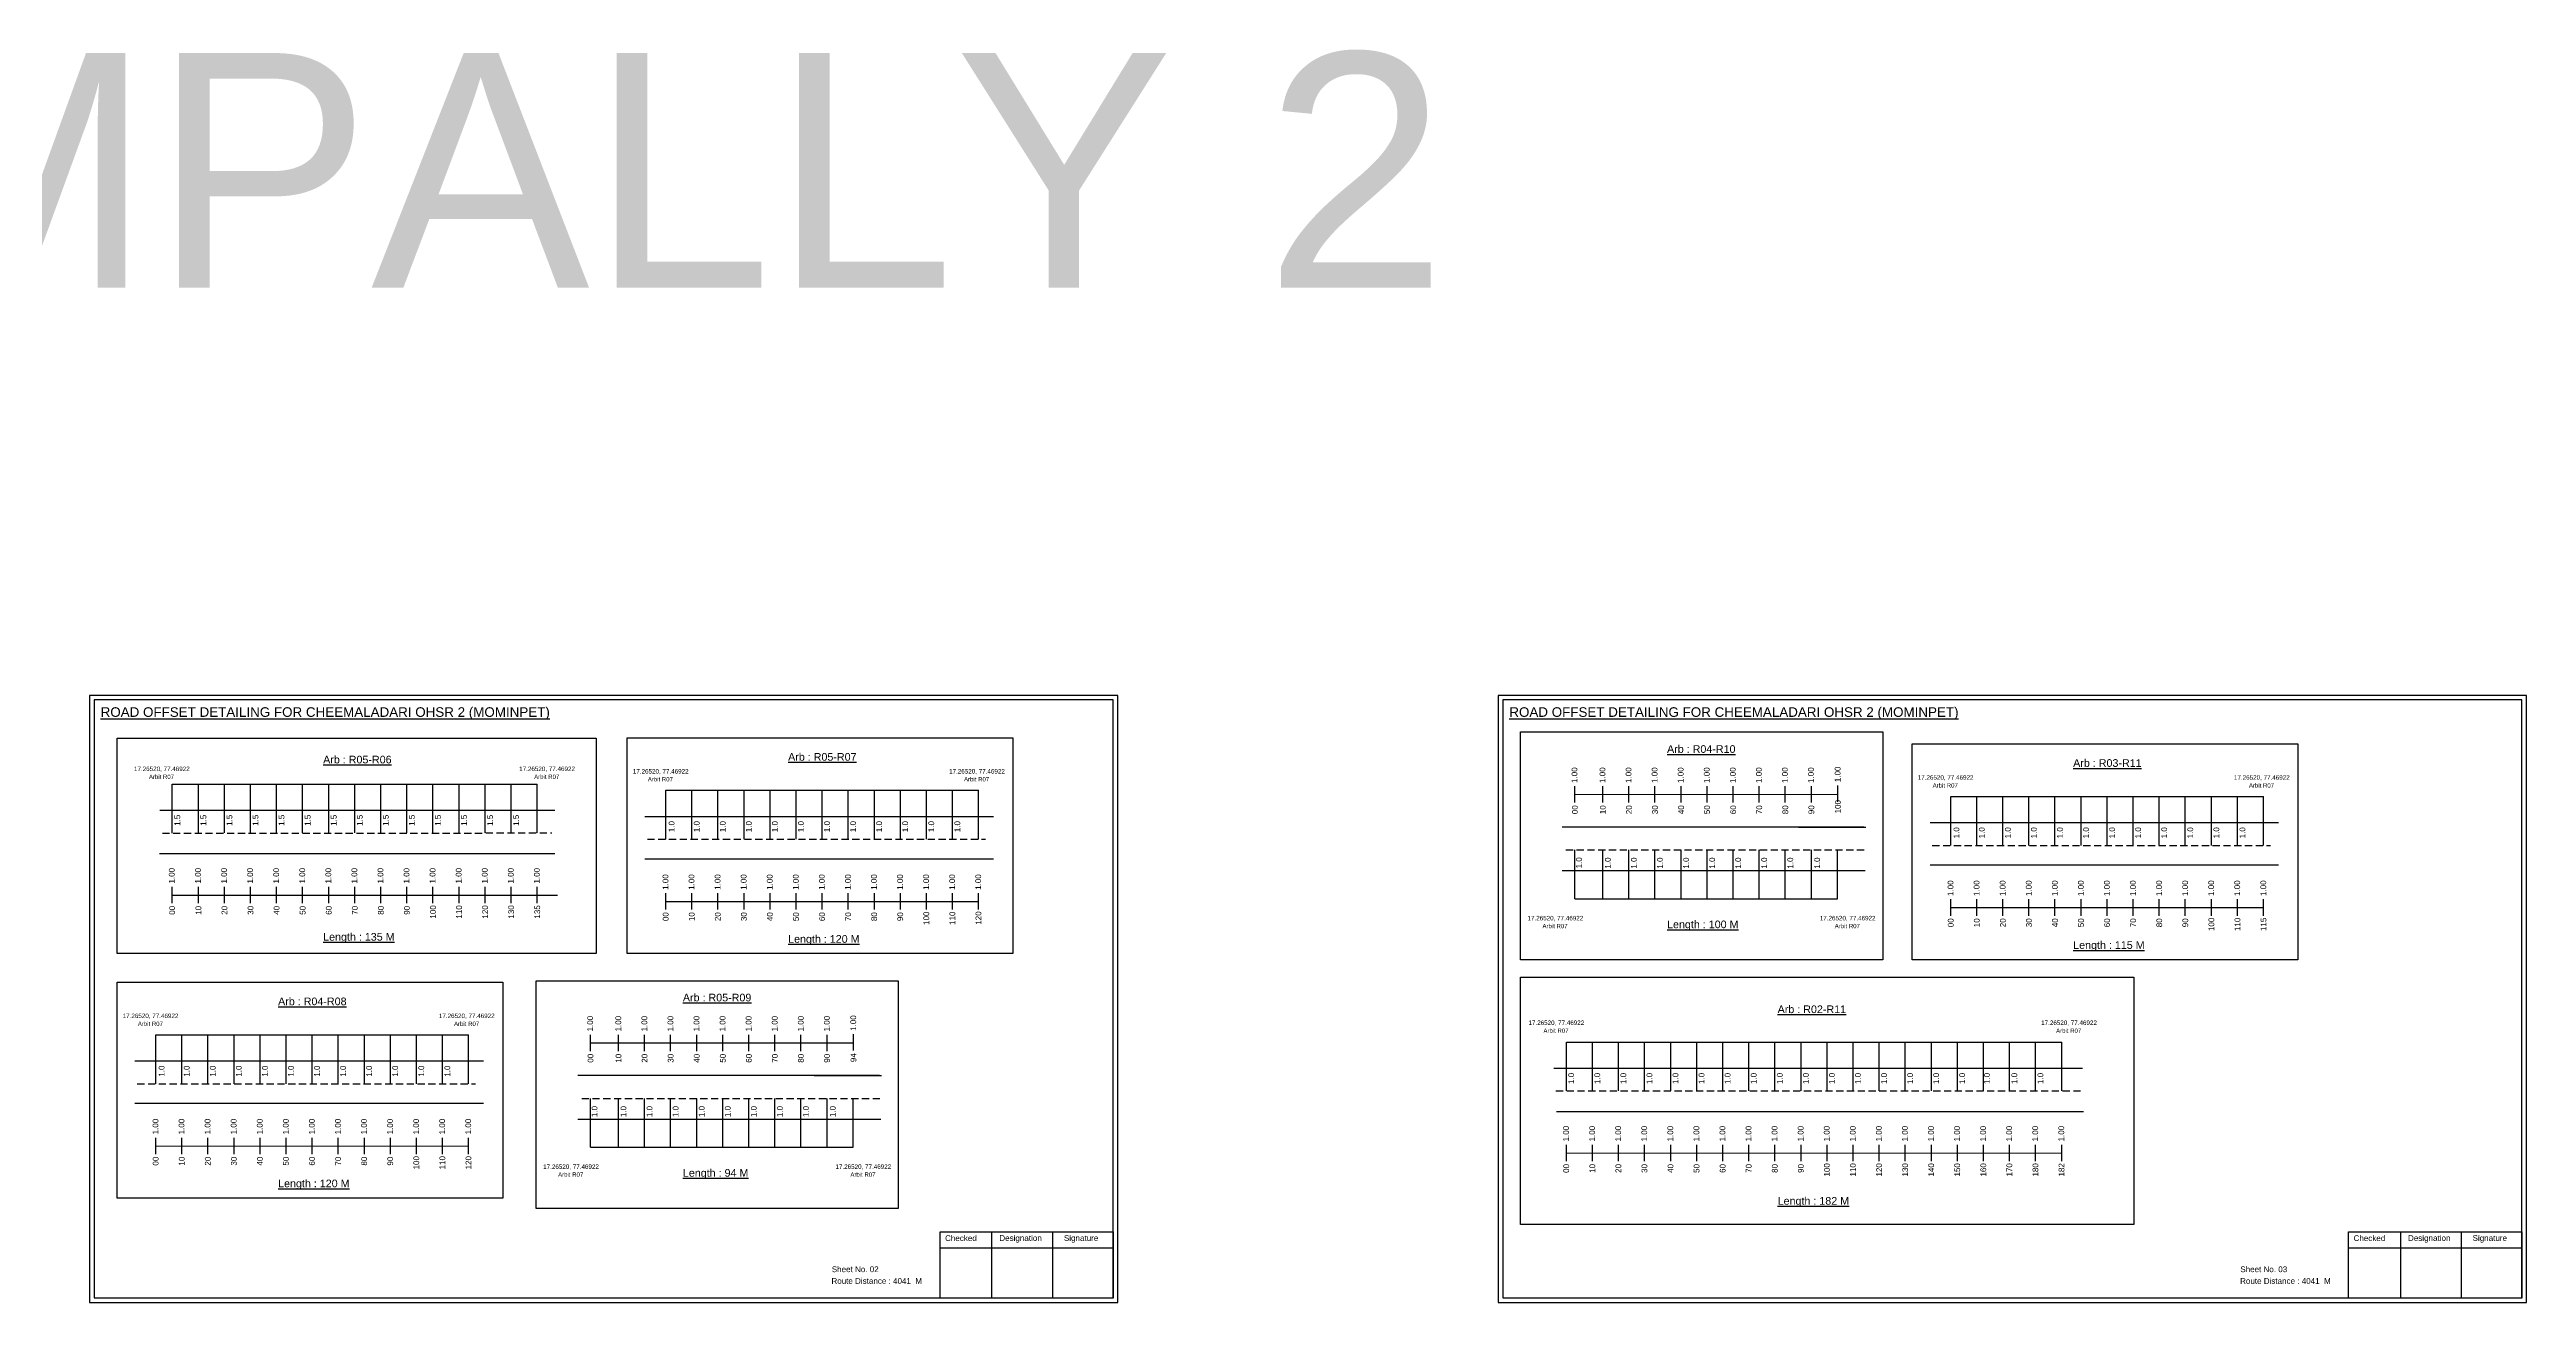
# Model space of a CAD drawing. Header units: inches. Extents: x -117 to 51867, y -12715 to 3423.
# Drawn here: x 29607 to 30899, y -2197 to -1543 of the extents above; entities that cross this region are included whole.
import ezdxf

# ---------------------------------------------------------------- set-up
doc = ezdxf.new("R2010")
doc.units = ezdxf.units.IN
doc.header["$MEASUREMENT"] = 0
doc.linetypes.add('DASHED2', pattern=[0.375, 0.25, -0.125])
doc.layers.add('PDF_Geometry', color=7, linetype='Continuous')
doc.layers.add('PDF_Text', color=5, linetype='Continuous')
doc.styles.add('PDF Arial', font='arial.ttf')
doc.styles.get("Standard").update_dxf_attribs({"font": 'arial.ttf'})

msp = doc.modelspace()

# ---------------------------------------------------------------- linework, layer by layer
at = {"color": 5}
for p, q in [((29670.6, -1926.7), (29861, -1926.7)), ((29928.1, -1929.9), (30091.3, -1929.9)), ((30598.5, -1933.2), (30761.7, -1933.2)), ((30402.4, -1986.5), (30539.4, -1986.5)), ((29662, -2057.6), (29825.2, -2057.6)), ((30398, -2061.3), (30656.4, -2061.3)), ((29888.8, -2116.2), (30025.8, -2116.2))]:
    msp.add_line(p, q, dxfattribs=at)
for p, q in [((29670.6, -1952.3), (29670.6, -1926.7)), ((29684.2, -1952.2), (29684.2, -1926.7)), ((29697.8, -1952.2), (29697.8, -1926.7)), ((29711.4, -1952.2), (29711.4, -1926.7)), ((29725, -1952.2), (29725, -1926.7)), ((29738.6, -1952.2), (29738.6, -1926.7)), ((29752.2, -1952.2), (29752.2, -1926.7)), ((29765.8, -1952.2), (29765.8, -1926.7)), ((29779.4, -1952.2), (29779.4, -1926.7)), ((29793, -1952.2), (29793, -1926.7)), ((29806.6, -1952.2), (29806.6, -1926.7)), ((29820.2, -1952.2), (29820.2, -1926.7)), ((29833.8, -1952.2), (29833.8, -1926.7)), ((29847.4, -1952.2), (29847.4, -1926.7)), ((29861, -1952.2), (29861, -1926.7)), ((29928.1, -1955.5), (29928.1, -1929.9)), ((29941.7, -1955.5), (29941.7, -1929.9)), ((29955.3, -1955.5), (29955.3, -1929.9)), ((29968.9, -1955.5), (29968.9, -1929.9)), ((29982.5, -1955.5), (29982.5, -1929.9)), ((29996.1, -1955.5), (29996.1, -1929.9)), ((30009.7, -1955.5), (30009.7, -1929.9)), ((30023.3, -1955.5), (30023.3, -1929.9)), ((30036.9, -1955.5), (30036.9, -1929.9)), ((30050.5, -1955.5), (30050.5, -1929.9)), ((30064.1, -1955.5), (30064.1, -1929.9)), ((30077.7, -1955.5), (30077.7, -1929.9)), ((30091.3, -1955.5), (30091.3, -1929.9)), ((30598.5, -1958.7), (30598.5, -1933.2)), ((30612.1, -1958.7), (30612.1, -1933.2)), ((30625.7, -1958.7), (30625.7, -1933.2)), ((30639.3, -1958.7), (30639.3, -1933.2)), ((30652.9, -1958.7), (30652.9, -1933.2)), ((30666.5, -1958.7), (30666.5, -1933.2)), ((30680.1, -1958.7), (30680.1, -1933.2)), ((30693.7, -1958.7), (30693.7, -1933.2)), ((30707.3, -1958.7), (30707.3, -1933.2)), ((30720.9, -1958.7), (30720.9, -1933.2)), ((30734.5, -1958.7), (30734.5, -1933.2)), ((30748.1, -1958.7), (30748.1, -1933.2)), ((30761.7, -1958.7), (30761.7, -1933.2)), ((29664.1, -1940.3), (29870.2, -1940.3)), ((29917.2, -1943.6), (30099.1, -1943.6)), ((30553.1, -1949.1), (30395.8, -1949.1)), ((30519.1, -1949.1), (30554.3, -1949.1)), ((30587.7, -1946.8), (30769.6, -1946.8)), ((29664, -1962.9), (29870.1, -1963)), ((30402.4, -1986.5), (30402.4, -1961)), ((30417, -1986.5), (30417, -1961)), ((30430.6, -1986.5), (30430.6, -1961)), ((30444.2, -1986.5), (30444.2, -1961)), ((30457.8, -1986.5), (30457.8, -1961)), ((30471.4, -1986.5), (30471.4, -1961)), ((30485, -1986.5), (30485, -1961)), ((30498.6, -1986.5), (30498.6, -1961)), ((30512.2, -1986.5), (30512.2, -1961)), ((30525.8, -1986.5), (30525.8, -1961)), ((30539.4, -1986.5), (30539.4, -1961)), ((30099.1, -1965.8), (29917.2, -1965.8)), ((30395.8, -1971.8), (30427.9, -1971.8)), ((30427.9, -1971.8), (30553.8, -1971.8)), ((30769.6, -1969), (30587.7, -1969)), ((29662, -2083.1), (29662, -2057.6)), ((29675.6, -2083.1), (29675.6, -2057.6)), ((29689.2, -2083.1), (29689.2, -2057.6)), ((29702.8, -2083.1), (29702.8, -2057.6)), ((29716.4, -2083.1), (29716.4, -2057.6)), ((29730, -2083.1), (29730, -2057.6)), ((29743.6, -2083.1), (29743.6, -2057.6)), ((29757.2, -2083.1), (29757.2, -2057.6)), ((29770.8, -2083.1), (29770.8, -2057.6)), ((29784.4, -2083.1), (29784.4, -2057.6)), ((29798, -2083.1), (29798, -2057.6)), ((29811.6, -2083.1), (29811.6, -2057.6)), ((29825.2, -2083.1), (29825.2, -2057.6)), ((30398, -2086.8), (30398, -2061.3)), ((30411.6, -2086.8), (30411.6, -2061.3)), ((30425.2, -2086.8), (30425.2, -2061.3)), ((30438.8, -2086.8), (30438.8, -2061.3)), ((30452.4, -2086.8), (30452.4, -2061.3)), ((30466, -2086.8), (30466, -2061.3)), ((30479.6, -2086.8), (30479.6, -2061.3)), ((30493.2, -2086.8), (30493.2, -2061.3)), ((30506.8, -2086.8), (30506.8, -2061.3)), ((30520.4, -2086.8), (30520.4, -2061.3)), ((30534, -2086.8), (30534, -2061.3)), ((30547.6, -2086.8), (30547.6, -2061.3)), ((30561.2, -2086.8), (30561.2, -2061.3)), ((30574.8, -2086.8), (30574.8, -2061.3)), ((30588.4, -2086.8), (30588.4, -2061.3)), ((30602, -2086.8), (30602, -2061.3)), ((30615.6, -2086.8), (30615.6, -2061.3)), ((30629.2, -2086.8), (30629.2, -2061.3)), ((30642.8, -2086.8), (30642.8, -2061.3)), ((30656.4, -2086.8), (30656.4, -2061.3)), ((29651.1, -2071.2), (29833, -2071.2)), ((30039.5, -2078.8), (29882.2, -2078.8)), ((30005.5, -2078.8), (30040.7, -2078.8)), ((30391.5, -2075), (30667.3, -2075)), ((29833, -2093.4), (29651.1, -2093.4)), ((29888.8, -2116.2), (29888.8, -2090.7)), ((29903.4, -2116.2), (29903.4, -2090.7)), ((29917, -2116.2), (29917, -2090.7)), ((29930.6, -2116.2), (29930.6, -2090.7)), ((29944.2, -2116.2), (29944.2, -2090.7)), ((29957.8, -2116.2), (29957.8, -2090.7)), ((29971.4, -2116.2), (29971.4, -2090.7)), ((29985, -2116.2), (29985, -2090.7)), ((29998.6, -2116.2), (29998.6, -2090.7)), ((30012.2, -2116.2), (30012.2, -2090.7)), ((30025.8, -2116.2), (30025.8, -2090.7)), ((29882.2, -2101.5), (29914.4, -2101.5)), ((29914.4, -2101.5), (30040.2, -2101.5)), ((30392.8, -2097.5), (30667.8, -2097.6))]:
    msp.add_line(p, q)
at = {"color": 217, "true_color": 0x93278f}
for p, q in [((30402.4, -1936.3), (30402.4, -1927.8)), ((30402.4, -1932.1), (30539.6, -1932)), ((30417, -1936.3), (30417, -1927.8)), ((30430.6, -1936.3), (30430.6, -1927.8)), ((30444.2, -1936.3), (30444.2, -1927.8)), ((30457.8, -1936.3), (30457.8, -1927.8)), ((30471.4, -1936.3), (30471.4, -1927.8)), ((30485, -1936.3), (30485, -1927.8)), ((30498.6, -1936.3), (30498.6, -1927.8)), ((30512.2, -1936.3), (30512.2, -1927.8)), ((30525.8, -1936.3), (30525.8, -1927.8)), ((30539.6, -1936), (30539.6, -1927.5)), ((29670.5, -1988.9), (29670.5, -1980.3)), ((29670.5, -1984.6), (29871.6, -1984.6)), ((29684.2, -1988.9), (29684.2, -1980.3)), ((29697.8, -1988.9), (29697.8, -1980.3)), ((29711.4, -1988.9), (29711.4, -1980.3)), ((29725, -1988.9), (29725, -1980.3)), ((29738.6, -1988.9), (29738.6, -1980.3)), ((29752.2, -1988.9), (29752.2, -1980.3)), ((29765.8, -1988.9), (29765.8, -1980.3)), ((29779.4, -1988.9), (29779.4, -1980.3)), ((29793, -1988.9), (29793, -1980.3)), ((29806.6, -1988.9), (29806.6, -1980.3)), ((29820.2, -1988.9), (29820.2, -1980.3)), ((29833.8, -1988.9), (29833.8, -1980.3)), ((29847.4, -1988.9), (29847.4, -1980.3)), ((29861, -1988.9), (29861, -1980.3)), ((29928.1, -1992.2), (29928.1, -1983.6)), ((29928.1, -1987.9), (30091.3, -1987.9)), ((29941.7, -1992.2), (29941.7, -1983.6)), ((29955.3, -1992.2), (29955.3, -1983.6)), ((29968.9, -1992.2), (29968.9, -1983.6)), ((29982.5, -1992.2), (29982.5, -1983.6)), ((29996.1, -1992.2), (29996.1, -1983.6)), ((30009.7, -1992.2), (30009.7, -1983.6)), ((30023.3, -1992.2), (30023.3, -1983.6)), ((30036.9, -1992.2), (30036.9, -1983.6)), ((30050.5, -1992.2), (30050.5, -1983.6)), ((30064.1, -1992.2), (30064.1, -1983.6)), ((30077.7, -1992.2), (30077.7, -1983.6)), ((30091.3, -1992.2), (30091.3, -1983.6)), ((30598.5, -1995.4), (30598.5, -1986.8)), ((30612.1, -1995.4), (30612.1, -1986.8)), ((30625.7, -1995.4), (30625.7, -1986.8)), ((30639.3, -1995.4), (30639.3, -1986.8)), ((30652.9, -1995.4), (30652.9, -1986.8)), ((30666.5, -1995.4), (30666.5, -1986.8)), ((30680.1, -1995.4), (30680.1, -1986.8)), ((30693.7, -1995.4), (30693.7, -1986.8)), ((30707.3, -1995.4), (30707.3, -1986.8)), ((30720.9, -1995.4), (30720.9, -1986.8)), ((30734.5, -1995.4), (30734.5, -1986.8)), ((30748.1, -1995.4), (30748.1, -1986.8)), ((30761.7, -1995.4), (30761.7, -1986.8)), ((30598.5, -1991.1), (30761.7, -1991.1)), ((29888.8, -2066.1), (29888.8, -2057.5)), ((29888.8, -2061.8), (30026, -2061.7)), ((29903.4, -2066.1), (29903.4, -2057.5)), ((29917, -2066.1), (29917, -2057.5)), ((29930.6, -2066.1), (29930.6, -2057.5)), ((29944.2, -2066.1), (29944.2, -2057.5)), ((29957.8, -2066.1), (29957.8, -2057.5)), ((29971.4, -2066.1), (29971.4, -2057.5)), ((29985, -2066.1), (29985, -2057.5)), ((29998.6, -2066.1), (29998.6, -2057.5)), ((30012.2, -2066.1), (30012.2, -2057.5)), ((30026, -2065.8), (30026, -2057.2)), ((29662, -2119.8), (29662, -2111.3)), ((29662, -2115.6), (29825.2, -2115.5)), ((29675.6, -2119.8), (29675.6, -2111.3)), ((29689.2, -2119.8), (29689.2, -2111.3)), ((29702.8, -2119.8), (29702.8, -2111.3)), ((29716.4, -2119.8), (29716.4, -2111.3)), ((29730, -2119.8), (29730, -2111.3)), ((29743.6, -2119.8), (29743.6, -2111.3)), ((29757.2, -2119.8), (29757.2, -2111.3)), ((29770.8, -2119.8), (29770.8, -2111.3)), ((29784.4, -2119.8), (29784.4, -2111.3)), ((29798, -2119.8), (29798, -2111.3)), ((29811.6, -2119.8), (29811.6, -2111.3)), ((29825.2, -2119.8), (29825.2, -2111.3)), ((30398, -2123.5), (30398, -2115)), ((30398, -2119.3), (30656.4, -2119.2)), ((30411.6, -2123.5), (30411.6, -2115)), ((30425.2, -2123.5), (30425.2, -2115)), ((30438.8, -2123.5), (30438.8, -2115)), ((30452.4, -2123.5), (30452.4, -2115)), ((30466, -2123.5), (30466, -2115)), ((30479.6, -2123.5), (30479.6, -2115)), ((30493.2, -2123.5), (30493.2, -2115)), ((30506.8, -2123.5), (30506.8, -2115)), ((30520.4, -2123.5), (30520.4, -2115)), ((30534, -2123.5), (30534, -2115)), ((30547.6, -2123.5), (30547.6, -2115)), ((30561.2, -2123.5), (30561.2, -2115)), ((30574.8, -2123.5), (30574.8, -2115)), ((30588.4, -2123.5), (30588.4, -2115)), ((30602, -2123.5), (30602, -2115)), ((30615.6, -2123.5), (30615.6, -2115)), ((30629.2, -2123.5), (30629.2, -2115)), ((30642.8, -2123.5), (30642.8, -2115)), ((30656.4, -2123.5), (30656.4, -2115))]:
    msp.add_line(p, q, dxfattribs=at)
at = {"linetype": 'DASHED2', "ltscale": 15}
for p, q in [((29665.4, -1952.3), (29868.6, -1952.2)), ((29918.5, -1955.5), (30094.9, -1955.5)), ((30397.7, -1961), (30554.1, -1961)), ((30588.9, -1958.7), (30765.3, -1958.7)), ((29652.3, -2083.1), (29828.8, -2083.1)), ((29884.2, -2090.7), (30040.5, -2090.7)), ((30392.5, -2086.8), (30666.5, -2086.8))]:
    msp.add_line(p, q, dxfattribs=at)
for points in [[(30374.1, -1899.5), (30563, -1899.5), (30563, -2018.4), (30374.1, -2018.4)], [(29641.9, -1902.8), (29891.7, -1902.8), (29891.7, -2015.1), (29641.9, -2015.1)], [(29908, -1902.5), (30109.2, -1902.5), (30109.2, -2015.1), (29908, -2015.1)], [(30578.4, -1905.7), (30779.7, -1905.7), (30779.7, -2018.4), (30578.4, -2018.4)], [(30374.1, -2027.5), (30694.1, -2027.5), (30694.1, -2156.5), (30374.1, -2156.5)], [(29641.9, -2030.1), (29843.1, -2030.1), (29843.1, -2142.8), (29641.9, -2142.8)], [(29860.5, -2029.3), (30049.4, -2029.3), (30049.4, -2148.1), (29860.5, -2148.1)]]:
    msp.add_lwpolyline(points, close=True)
at = {"layer": 'PDF_Geometry'}
for points in [[(29627.4, -1880.5), (29627.4, -2197.2), (30163.9, -2197.2), (30163.9, -1880.5)], [(29629.8, -1882.8), (29629.8, -2194.8), (30161.5, -2194.8), (30161.5, -1882.8)], [(30362.4, -1880.5), (30362.4, -2197.2), (30898.9, -2197.2), (30898.9, -1880.5)], [(30364.8, -1882.8), (30364.8, -2194.8), (30896.5, -2194.8), (30896.5, -1882.8)]]:
    msp.add_lwpolyline(points, close=True, dxfattribs=at)
at = {"layer": 'PDF_Geometry', "color": 242, "true_color": 0xcc1f26}
for points in [[(30161.5, -2194.9), (30071.2, -2194.9), (30071.2, -2160.3), (30161.5, -2160.3)], [(30896.5, -2194.9), (30806.1, -2194.9), (30806.1, -2160.3), (30896.5, -2160.3)]]:
    msp.add_lwpolyline(points, close=True, dxfattribs=at)
for points in [[(30071.2, -2168.7), (30161.5, -2168.7)], [(30098.1, -2160.3), (30098.1, -2194.9)], [(30129.9, -2160.3), (30129.9, -2194.9)], [(30806.1, -2168.7), (30896.5, -2168.7)], [(30833.1, -2160.3), (30833.1, -2194.9)], [(30864.9, -2160.3), (30864.9, -2194.9)]]:
    msp.add_lwpolyline(points, dxfattribs=at)

# ---------------------------------------------------------------- texts
for s, height, p in [('CHAKRAMPALLY 2', 122.535, (28804.2, -1667.7)), ('Sheet No. 02', 3, (30014.7, -2181.4)), ('Sheet No. 03', 3, (30749.6, -2181.4)), ('Route Distance : 4041  M', 3, (30014.5, -2187.5)), ('Route Distance : 4041  M', 3, (30749.5, -2187.5))]:
    msp.add_text(s, height=height).set_placement(p)
at = {"color": 242, "true_color": 0xcd2027}
for s, height, p in [('%%UROAD OFFSET DETAILING FOR CHEEMALADARI OHSR 2 (MOMINPET)', 5, (29633.2, -1891.6)), ('%%UROAD OFFSET DETAILING FOR CHEEMALADARI OHSR 2 (MOMINPET)', 5, (30368.2, -1891.6)), ('%%UArb : R05-R06', 4, (29749.3, -1915.9)), ('%%UArb : R05-R07', 4, (29991.9, -1914.5)), ('%%UArb : R04-R10', 4, (30450.5, -1910.4)), ('%%UArb : R03-R11', 4, (30662.4, -1917.7)), ('%%ULength : 100 M', 4, (30450.5, -2001.9)), ('%%ULength : 135 M', 4, (29749.3, -2008.4)), ('%%ULength : 120 M', 4, (29991.9, -2009.5)), ('%%ULength : 115 M', 4, (30662.4, -2012.7)), ('%%UArb : R04-R08', 4, (29725.8, -2042.1)), ('%%UArb : R05-R09', 4, (29937, -2040.1)), ('%%UArb : R02-R11', 4, (30508.2, -2046.2)), ('%%ULength : 94 M', 4, (29937, -2131.6)), ('%%ULength : 120 M', 4, (29725.8, -2137.1)), ('%%ULength : 182 M', 4, (30508.2, -2146.2))]:
    msp.add_text(s, height=height, dxfattribs=at).set_placement(p)
at = {"color": 5}
for s, height, p in [('17.26520, 77.46922', 2.34, (29650.6, -1919.9)), ('Arbit R07', 2.25, (29658.4, -1924)), ('17.26520, 77.46922', 2.34, (29851.6, -1919.9)), ('Arbit R07', 2.25, (29859.4, -1924)), ('17.26520, 77.46922', 2.34, (29910.9, -1921.2)), ('Arbit R07', 2.25, (29918.7, -1925.3)), ('17.26520, 77.46922', 2.34, (30075.9, -1921.2)), ('Arbit R07', 2.25, (30083.7, -1925.3)), ('17.26520, 77.46922', 2.34, (30581.3, -1924.4)), ('17.26520, 77.46922', 2.34, (30746.3, -1924.4)), ('Arbit R07', 2.25, (30589.1, -1928.5)), ('Arbit R07', 2.25, (30754.1, -1928.5)), ('17.26520, 77.46922', 2.34, (30377.7, -1997.8)), ('Arbit R07', 2.25, (30385.5, -2001.9)), ('17.26520, 77.46922', 2.34, (30530.2, -1997.8)), ('Arbit R07', 2.25, (30538, -2001.9)), ('17.26520, 77.46922', 2.34, (29644.7, -2048.8)), ('Arbit R07', 2.25, (29652.6, -2052.9)), ('17.26520, 77.46922', 2.34, (29809.7, -2048.8)), ('Arbit R07', 2.25, (29817.6, -2052.9)), ('17.26520, 77.46922', 2.34, (30378.2, -2052.4)), ('Arbit R07', 2.25, (30386, -2056.5)), ('17.26520, 77.46922', 2.34, (30645.7, -2052.4)), ('Arbit R07', 2.25, (30653.5, -2056.5)), ('17.26520, 77.46922', 2.34, (29864.1, -2127.5)), ('Arbit R07', 2.25, (29871.9, -2131.6)), ('17.26520, 77.46922', 2.34, (30016.6, -2127.5)), ('Arbit R07', 2.25, (30024.4, -2131.6))]:
    msp.add_text(s, height=height, dxfattribs=at).set_placement(p)
at = {"color": 217, "true_color": 0x93278f}
for s, p in [('1.00', (30403.7, -1926.1)), ('1.00', (30418.3, -1926.1)), ('1.00', (30431.9, -1926.1)), ('1.00', (30445.5, -1926.1)), ('1.00', (30459.1, -1926.1)), ('1.00', (30472.7, -1926.1)), ('1.00', (30486.3, -1926.1)), ('1.00', (30499.9, -1926.1)), ('1.00', (30513.5, -1926.1)), ('1.00', (30527.1, -1926.1)), ('1.00', (30541, -1925.7)), ('00', (30403.9, -1942.4)), ('10', (30418.5, -1942.4)), ('20', (30432.1, -1942.4)), ('30', (30445.7, -1942.4)), ('40', (30459.3, -1942.4)), ('50', (30472.9, -1942.4)), ('60', (30486.5, -1942.4)), ('70', (30500.1, -1942.4)), ('80', (30513.7, -1942.4)), ('90', (30527.3, -1942.4)), ('100', (30541.1, -1942)), ('1.00', (29671.8, -1978.6)), ('1.00', (29685.5, -1978.6)), ('1.00', (29699.1, -1978.6)), ('1.00', (29712.7, -1978.6)), ('1.00', (29726.3, -1978.6)), ('1.00', (29739.9, -1978.6)), ('1.00', (29753.5, -1978.6)), ('1.00', (29767.1, -1978.6)), ('1.00', (29780.7, -1978.6)), ('1.00', (29794.3, -1978.6)), ('1.00', (29807.9, -1978.6)), ('1.00', (29821.5, -1978.6)), ('1.00', (29835.1, -1978.6)), ('1.00', (29848.7, -1978.6)), ('1.00', (29862.3, -1978.6)), ('1.00', (29929.4, -1981.9)), ('1.00', (29943, -1981.9)), ('1.00', (29956.6, -1981.9)), ('1.00', (29970.2, -1981.9)), ('1.00', (29983.8, -1981.9)), ('1.00', (29997.4, -1981.9)), ('1.00', (30011, -1981.9)), ('1.00', (30024.6, -1981.9)), ('1.00', (30038.2, -1981.9)), ('1.00', (30051.8, -1981.9)), ('1.00', (30065.4, -1981.9)), ('1.00', (30079, -1981.9)), ('1.00', (30092.6, -1981.9)), ('1.00', (30599.9, -1985.1)), ('1.00', (30613.5, -1985.1)), ('1.00', (30627.1, -1985.1)), ('1.00', (30640.7, -1985.1)), ('1.00', (30654.3, -1985.1)), ('1.00', (30667.9, -1985.1)), ('1.00', (30681.5, -1985.1)), ('1.00', (30695.1, -1985.1)), ('1.00', (30708.7, -1985.1)), ('1.00', (30722.3, -1985.1)), ('1.00', (30735.9, -1985.1)), ('1.00', (30749.5, -1985.1)), ('1.00', (30763.1, -1985.1)), ('100', (29808.1, -1996.9)), ('110', (29821.7, -1996.9)), ('120', (29835.3, -1996.9)), ('130', (29848.9, -1996.9)), ('135', (29862.5, -1996.9)), ('00', (29672, -1994.9)), ('10', (29685.7, -1994.9)), ('20', (29699.3, -1994.9)), ('30', (29712.9, -1994.9)), ('40', (29726.5, -1994.9)), ('50', (29740.1, -1994.9)), ('60', (29753.7, -1994.9)), ('70', (29767.3, -1994.9)), ('80', (29780.9, -1994.9)), ('90', (29794.5, -1994.9)), ('00', (29929.5, -1998.2)), ('10', (29943.1, -1998.2)), ('20', (29956.7, -1998.2)), ('30', (29970.3, -1998.2)), ('40', (29983.9, -1998.2)), ('50', (29997.5, -1998.2)), ('60', (30011.1, -1998.2)), ('70', (30024.7, -1998.2)), ('80', (30038.3, -1998.2)), ('90', (30051.9, -1998.2)), ('100', (30065.5, -2000.2)), ('110', (30079.1, -2000.2)), ('120', (30092.7, -2000.1)), ('00', (30600, -2001.4)), ('10', (30613.6, -2001.4)), ('20', (30627.2, -2001.4)), ('30', (30640.8, -2001.4)), ('40', (30654.4, -2001.4)), ('50', (30668, -2001.4)), ('60', (30681.6, -2001.4)), ('70', (30695.2, -2001.4)), ('80', (30708.8, -2001.4)), ('90', (30722.4, -2001.4)), ('100', (30736, -2003.4)), ('110', (30749.6, -2003.4)), ('115', (30763.2, -2003.4)), ('1.00', (29890.1, -2055.8)), ('1.00', (29904.8, -2055.8)), ('1.00', (29918.4, -2055.8)), ('1.00', (29932, -2055.8)), ('1.00', (29945.6, -2055.8)), ('1.00', (29959.2, -2055.8)), ('1.00', (29972.8, -2055.8)), ('1.00', (29986.4, -2055.8)), ('1.00', (30000, -2055.8)), ('1.00', (30013.6, -2055.8)), ('1.00', (30027.4, -2055.5)), ('00', (29890.3, -2072.1)), ('10', (29904.9, -2072.1)), ('20', (29918.5, -2072.1)), ('30', (29932.1, -2072.1)), ('40', (29945.7, -2072.1)), ('50', (29959.3, -2072.1)), ('60', (29972.9, -2072.1)), ('70', (29986.5, -2072.1)), ('80', (30000.1, -2072.1)), ('90', (30013.7, -2072.1)), ('94', (30027.5, -2071.8)), ('1.00', (29663.3, -2109.5)), ('1.00', (29676.9, -2109.5)), ('1.00', (29690.5, -2109.5)), ('1.00', (29704.1, -2109.5)), ('1.00', (29717.7, -2109.5)), ('1.00', (29731.3, -2109.5)), ('1.00', (29744.9, -2109.5)), ('1.00', (29758.5, -2109.5)), ('1.00', (29772.1, -2109.5)), ('1.00', (29785.7, -2109.5)), ('1.00', (29799.3, -2109.5)), ('1.00', (29812.9, -2109.5)), ('1.00', (29826.5, -2109.5)), ('1.00', (30399.3, -2113.2)), ('1.00', (30412.9, -2113.2)), ('1.00', (30426.5, -2113.2)), ('1.00', (30440.1, -2113.2)), ('1.00', (30453.7, -2113.2)), ('1.00', (30467.3, -2113.2)), ('1.00', (30480.9, -2113.2)), ('1.00', (30494.5, -2113.2)), ('1.00', (30508.1, -2113.2)), ('1.00', (30521.7, -2113.2)), ('1.00', (30535.3, -2113.2)), ('1.00', (30548.9, -2113.2)), ('1.00', (30562.5, -2113.2)), ('1.00', (30576.1, -2113.2)), ('1.00', (30589.7, -2113.2)), ('1.00', (30603.3, -2113.2)), ('1.00', (30616.9, -2113.2)), ('1.00', (30630.5, -2113.2)), ('1.00', (30644.1, -2113.2)), ('1.00', (30657.7, -2113.2)), ('00', (29663.4, -2125.8)), ('10', (29677, -2125.8)), ('20', (29690.6, -2125.8)), ('30', (29704.2, -2125.8)), ('40', (29717.8, -2125.8)), ('50', (29731.4, -2125.8)), ('60', (29745, -2125.8)), ('70', (29758.6, -2125.8)), ('80', (29772.2, -2125.8)), ('90', (29785.8, -2125.8)), ('100', (29799.4, -2127.8)), ('110', (29813, -2127.8)), ('120', (29826.6, -2127.8)), ('00', (30399.4, -2129.6)), ('10', (30413, -2129.6)), ('20', (30426.6, -2129.6)), ('30', (30440.2, -2129.6)), ('40', (30453.8, -2129.6)), ('50', (30467.4, -2129.6)), ('60', (30481, -2129.6)), ('70', (30494.6, -2129.6)), ('80', (30508.2, -2129.6)), ('90', (30521.8, -2129.6)), ('100', (30535.4, -2131.5)), ('110', (30549, -2131.5)), ('120', (30562.6, -2131.5)), ('130', (30576.2, -2131.5)), ('140', (30589.8, -2131.5)), ('150', (30603.4, -2131.5)), ('160', (30617, -2131.5)), ('170', (30630.6, -2131.5)), ('180', (30644.2, -2131.5)), ('182', (30657.8, -2131.5))]:
    msp.add_text(s, height=3, rotation=90, dxfattribs=at).set_placement(p)
for s, p in [('1.5', (29674.7, -1948.5)), ('1.5', (29688.3, -1948.5)), ('1.5', (29701.9, -1948.5)), ('1.5', (29715.5, -1948.5)), ('1.5', (29729.1, -1948.5)), ('1.5', (29742.7, -1948.5)), ('1.5', (29756.3, -1948.5)), ('1.5', (29769.9, -1948.5)), ('1.5', (29783.5, -1948.5)), ('1.5', (29797.1, -1948.5)), ('1.5', (29810.7, -1948.5)), ('1.5', (29824.3, -1948.5)), ('1.5', (29837.9, -1948.5)), ('1.5', (29851.5, -1948.5)), ('1.0', (29932.6, -1951.8)), ('1.0', (29945.7, -1951.8)), ('1.0', (29959.3, -1951.8)), ('1.0', (29972.9, -1951.8)), ('1.0', (29986.5, -1951.8)), ('1.0', (30000.1, -1951.8)), ('1.0', (30013.7, -1951.8)), ('1.0', (30027.3, -1951.8)), ('1.0', (30040.9, -1951.8)), ('1.0', (30054.5, -1951.8)), ('1.0', (30068.1, -1951.8)), ('1.0', (30081.7, -1951.8)), ('1.0', (30603, -1955)), ('1.0', (30616.2, -1955)), ('1.0', (30629.8, -1955)), ('1.0', (30643.4, -1955)), ('1.0', (30657, -1955)), ('1.0', (30670.6, -1955)), ('1.0', (30684.2, -1955)), ('1.0', (30697.8, -1955)), ('1.0', (30711.4, -1955)), ('1.0', (30725, -1955)), ('1.0', (30738.6, -1955)), ('1.0', (30752.2, -1955)), ('1.0', (30406, -1970.7)), ('1.0', (30421.1, -1970.8)), ('1.0', (30434.7, -1970.8)), ('1.0', (30448.3, -1970.8)), ('1.0', (30461.9, -1970.8)), ('1.0', (30475.5, -1970.8)), ('1.0', (30489.1, -1970.8)), ('1.0', (30502.7, -1970.8)), ('1.0', (30516.3, -1970.8)), ('1.0', (30530.3, -1970.8)), ('1.0', (29666.5, -2079.4)), ('1.0', (29679.6, -2079.4)), ('1.0', (29693.2, -2079.4)), ('1.0', (29706.8, -2079.4)), ('1.0', (29720.4, -2079.4)), ('1.0', (29734, -2079.4)), ('1.0', (29747.6, -2079.4)), ('1.0', (29761.2, -2079.4)), ('1.0', (29774.8, -2079.4)), ('1.0', (29788.4, -2079.4)), ('1.0', (29802, -2079.4)), ('1.0', (29815.6, -2079.4)), ('1.0', (30402, -2083.2)), ('1.0', (30415.6, -2083.2)), ('1.0', (30429.2, -2083.2)), ('1.0', (30442.8, -2083.2)), ('1.0', (30456.4, -2083.2)), ('1.0', (30470, -2083.2)), ('1.0', (30483.6, -2083.2)), ('1.0', (30497.2, -2083.2)), ('1.0', (30510.8, -2083.2)), ('1.0', (30524.4, -2083.2)), ('1.0', (30538, -2083.2)), ('1.0', (30551.6, -2083.2)), ('1.0', (30565.2, -2083.2)), ('1.0', (30578.8, -2083.2)), ('1.0', (30592.4, -2083.2)), ('1.0', (30606, -2083.2)), ('1.0', (30618.9, -2083.2)), ('1.0', (30633.2, -2083.2)), ('1.0', (30646.8, -2083.2)), ('1.0', (29892.4, -2100.5)), ('1.0', (29907.5, -2100.5)), ('1.0', (29921.1, -2100.5)), ('1.0', (29934.7, -2100.5)), ('1.0', (29948.3, -2100.5)), ('1.0', (29961.9, -2100.5)), ('1.0', (29975.5, -2100.5)), ('1.0', (29989.1, -2100.5)), ('1.0', (30002.7, -2100.5)), ('1.0', (30016.7, -2100.5))]:
    msp.add_text(s, height=3, rotation=90).set_placement(p)
at = {"layer": 'PDF_Text', "color": 7, "attachment_point": 7, "style": 'PDF Arial'}
for s, insert, char_height in [('Checked', (30073.8, -2165.2), 3), ('Designation', (30102.1, -2166), 3.001), ('Signature', (30135.8, -2166), 3), ('Checked', (30808.7, -2165.2), 3), ('Designation', (30837.1, -2166), 3.001), ('Signature', (30870.8, -2166), 3)]:
    msp.add_mtext(s, dxfattribs=dict(at, insert=insert, char_height=char_height))

doc.saveas('drawing.dxf')
